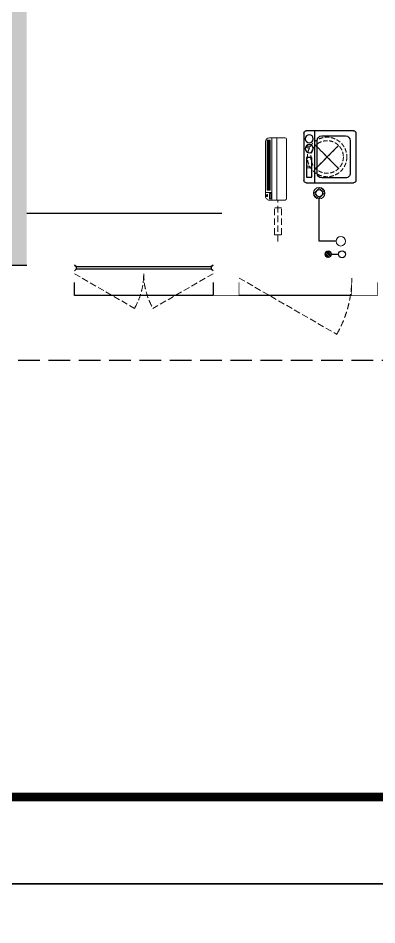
# Model space of a CAD drawing. Extents: x 3002737 to 4077523, y -995787 to -7267.
# Drawn here: x 3059537 to 3063679, y -935862 to -925392 of the extents above; entities that cross this region are included whole.
import ezdxf

# ---------------------------------------------------------------- set-up
doc = ezdxf.new("R2010")
doc.units = 0
doc.header["$LTSCALE"] = 1000
doc.header["$MEASUREMENT"] = 0
for name, pattern in [('$1$DASH', [0.35, 0.25, -0.1]), ('DASH', [0.35, 0.25, -0.1]), ('HIDDEN', [0.375, 0.25, -0.125])]:
    doc.linetypes.add(name, pattern=pattern)
doc.layers.get('0').update_dxf_attribs({"linetype": 'CONTINUOUS'})
for name, color, linetype in [('!!电气', 1, 'CONTINUOUS'), ('3-栏杆1', 252, 'CONTINUOUS'), ('3.5方案汇报，与郭总、侯月琴确定户型_t8$0$2020.03.04 -1安徽标准化洋房户型(UA）_t8_t8$0$看线', 154, 'CONTINUOUS'), ('LVTRY', 252, 'CONTINUOUS'), ('VPIPE-凝结', 150, 'CONTINUOUS'), ('保温', 6, 'CONTINUOUS'), ('卫生间', 6, 'CONTINUOUS'), ('看线', 185, 'CONTINUOUS')]:
    doc.layers.add(name, color=color, linetype=linetype)
for name, color, linetype, lineweight in [('EQUIP_地漏', 7, 'CONTINUOUS', 18), ('VPIPE-废水', 31, 'TG_F', 18), ('WINDOW', 146, 'CONTINUOUS', 20), ('图框', 147, 'CONTINUOUS', 20), ('平面-空调室内机', 176, 'CONTINUOUS', 9), ('平面-空调预留孔', 252, 'CONTINUOUS', 15), ('粉刷', 251, 'CONTINUOUS', 9)]:
    doc.layers.add(name, color=color, linetype=linetype, lineweight=lineweight)
doc.layers.add('yichutu', color=7, linetype='CONTINUOUS', true_color=0xffffff, plot=False)
doc.styles.add('TG_LINETYPE', font='SIMPLEX', dxfattribs={"width": 0.8, "height": 3, "bigfont": 'HZTXT'})
doc.linetypes.add('TG_F', pattern='A,2,-0.3,["F",TG_LINETYPE,S=0.1,R=0,X=-0.23,Y=-0.15],0', length=2.3)

# ---------------------------------------------------------------- blocks, each defined once
blk = doc.blocks.new('A$C148B7D8E')
at = {"layer": '卫生间', "color": 252, "linetype": 'DASH'}
blk.add_lwpolyline([(16100, 14000), (16100, 15400), (7700, 15400), (7700, 10800), (7300, 10800), (7300, 10000), (900, 10000), (900, 9000), (-900, 9000), (-900, -900), (1750, -900), (1750, -2100), (23450, -2100), (23450, -900), (25100, -900)], dxfattribs=at)
blk = doc.blocks.new('GDFGDGRD')
at = {"layer": '保温', "linetype": 'Continuous', "ltscale": 10}
h = blk.add_hatch(dxfattribs=at)
h.set_pattern_fill('HEX', color=251, scale=10, angle=90, style=0)
h.set_pattern_definition([(90, (-70765.891, -152124.736), (-16.49778, 1e-15), [9.525, -19.05]), (210, (-70765.891, -152124.736), (8.24889, -14.2874966), [9.525, -19.05]), (150, (-70765.891, -152115.211), (-8.24889, -14.2874966), [9.525, -19.05])])
h.paths.add_polyline_path([(433017, 363924), (433217, 363924), (433217, 368524), (433017, 368524)])
at = {"layer": '保温', "color": 251, "linetype": 'ByBlock', "ltscale": 10}
blk.add_line((433017, 363924), (433217, 363924), dxfattribs=at)
blk = doc.blocks.new('dongkong')
at = {"layer": '平面-空调预留孔', "color": 8, "linetype": 'HIDDEN', "ltscale": 0.3}
for p, q in [((-603796, 210900), (-603796, 210431)), ((-603836, 210821), (-603836, 210511)), ((-603836, 210821), (-603756, 210821)), ((-603756, 210821), (-603756, 210511))]:
    blk.add_line(p, q, dxfattribs=at)
blk.add_lwpolyline([(-603756, 210511), (-603836, 210511)], dxfattribs=at)
blk = doc.blocks.new('A$C001338C2')
at = {"color": 8}
for p, q in [((845, 304), (55, 304)), ((109, 215), (109, 304)), ((0, 249), (0, 22)), ((900, 22), (900, 249)), ((22, 0), (878, 0))]:
    blk.add_line(p, q, dxfattribs=at)
at = {"color": 8, "lineweight": 5}
for p, q in [((865, 279), (144, 279)), ((144, 279), (144, 266)), ((387, 279), (144, 279)), ((144, 279), (144, 253)), ((144, 266), (865, 266)), ((387, 240), (387, 279)), ((865, 279), (622, 279)), ((622, 279), (622, 240)), ((865, 253), (865, 279)), ((865, 266), (865, 240)), ((900, 215), (0, 215)), ((900, 143), (0, 143)), ((144, 240), (144, 253)), ((144, 253), (865, 253)), ((865, 240), (144, 240)), ((622, 240), (387, 240))]:
    blk.add_line(p, q, dxfattribs=at)
at = {"color": 8}
for points in [[(73, 275), (57, 275, -0.414214), (51, 281), (51, 283, -0.414214), (57, 289), (73, 289, -0.414214), (79, 283), (79, 281, -0.414214)], [(89, 226), (22, 226, -0.414214), (17, 232), (17, 243, -0.414214), (22, 249), (89, 249, -0.414214), (95, 243), (95, 232, -0.414214)]]:
    blk.add_lwpolyline(points, format="xyb", close=True, dxfattribs=at)
for centre, radius, start, end in [((55, 249), 55, 90, 180), ((845, 249), 55, 360, 90), ((22, 22), 22, 180, 270), ((878, 22), 22, 270, 360)]:
    blk.add_arc(centre, radius, start, end, dxfattribs=at)
blk = doc.blocks.new('ASDFSD')
at = {"layer": '3-栏杆1', "color": 5}
for p, q in [((681763, 334938), (681742, 334955)), ((681742, 334955), (681763, 334938)), ((683322, 334937), (681763, 334938)), ((681763, 334938), (681763, 334908)), ((683322, 334938), (683342, 334955)), ((683342, 334955), (683322, 334938)), ((683322, 334938), (683322, 334908)), ((681742, 334888), (681763, 334908)), ((681763, 334908), (683322, 334908)), ((683322, 334908), (683342, 334888)), ((683342, 334888), (683322, 334908))]:
    blk.add_line(p, q, dxfattribs=at)
blk = doc.blocks.new('$TwtSys$00000141')
at = {"color": 252}
for p, q in [((-47, 4), (-5, 46)), ((-47, 4), (-5, 46)), ((-44, -18), (18, 44)), ((-44, -18), (18, 44)), ((-33, -33), (33, 33)), ((-33, -33), (33, 33)), ((-16, -44), (44, 16)), ((-16, -44), (44, 16)), ((6, -46), (46, -6)), ((6, -46), (46, -6))]:
    blk.add_line(p, q, dxfattribs=at)
blk.add_circle((0, 0), 47, dxfattribs=at)
blk.add_circle((0, 0), 47, dxfattribs=at)
blk = doc.blocks.new('RECTANG')
for p, q in [((1, 1), (0, 1)), ((0, 1), (0, 0)), ((1, 0), (1, 1)), ((0, 0), (1, 0))]:
    blk.add_line(p, q)
blk = doc.blocks.new('洗衣机')
at = {"layer": 'LVTRY'}
for p, q in [((3790994, 243445), (3790994, 242899)), ((3791567, 243472), (3791021, 243472)), ((3791117, 243472), (3791117, 242872)), ((3791595, 242899), (3791595, 243445)), ((3791145, 242982), (3791145, 243358)), ((3791199, 243413), (3791475, 243413)), ((3791529, 243358), (3791529, 242982)), ((3791475, 242928), (3791199, 242928)), ((3791021, 242872), (3791567, 242872))]:
    blk.add_line(p, q, dxfattribs=at)
at = {"layer": 'LVTRY', "extrusion": (0, 0, -1)}
for centre, major_axis, start_param, end_param in [((3791021, 243445), (0, 27.6), -1.570796, 0), ((3791055, 243380), (0, 46.9), 3.141593, 9.424778), ((3791567, 243445), (0, 27.6), 0, 1.570796), ((3791055, 243266), (0, 46.9), 3.141593, 9.424778), ((3791199, 243358), (0, 54.7), 4.712389, 6.283185), ((3791475, 243358), (0, 54.7), 0, 1.570796), ((3791021, 242899), (0, 27.6), 3.141593, 4.712389), ((3791199, 242982), (0, 54.7), 3.141593, 4.712389), ((3791475, 242982), (0, 54.7), 1.570796, 3.141593), ((3791567, 242899), (0, 27.6), 1.570796, 3.141593)]:
    blk.add_ellipse(centre, major_axis=major_axis, ratio=0.986385, start_param=start_param, end_param=end_param, dxfattribs=at)
at = {"layer": 'LVTRY', "xscale": 63.25620569481588, "yscale": 224.5369532744355, "zscale": 64.12934308941763, "rotation": 180}
blk.add_blockref('RECTANG', (3791085, 243162), dxfattribs=at)
blk = doc.blocks.new('$TwtSys$00000543')
at = {"color": 252}
for p, q in [((-94, -9), (9, 94)), ((-9, -94), (94, 9)), ((12, 55), (42, 84)), ((40, 40), (66, 66)), ((55, 12), (84, 42)), ((-84, -42), (-55, -12)), ((-66, -66), (-40, -40)), ((-42, -84), (-12, -55))]:
    blk.add_line(p, q, dxfattribs=at)
for radius in [94, 56.4]:
    blk.add_circle((0, 0), radius, dxfattribs=at)
blk = doc.blocks.new('dnfhfn')
at = {"color": 252, "linetype": '$1$DASH', "ltscale": 0.2}
for p, q in [((102, 463, 0), (122, 463, 0)), ((102, 417, 0), (102, 463, 0)), ((122, 463, 0), (122, 429, 0)), ((353, 463, 0), (333, 463, 0)), ((333, 463, 0), (333, 429, 0)), ((353, 417, 0), (353, 463, 0))]:
    blk.add_line(p, q, dxfattribs=at)
at = {"color": 252, "linetype": '$1$DASH', "ltscale": 0.2, "elevation": 0}
for points in [[(95, 360), (95, 360), (360, 95), (360, 95)], [(360, 360), (95, 95), (95, 95), (360, 360)]]:
    blk.add_lwpolyline(points, close=True, dxfattribs=at)
at = {"color": 252, "linetype": '$1$DASH', "ltscale": 0.2}
for radius in [228, 188]:
    blk.add_circle((228, 228, 0), radius, dxfattribs=at)
blk = doc.blocks.new('A$C5F341E43')
at = {"color": 252, "const_width": 8}
for points in [[(15050, -100), (15050, -250), (14750, -250), (14750, -100)], [(16650, -100), (16650, -250), (16350, -250), (16350, -100)]]:
    blk.add_lwpolyline(points, dxfattribs=at)
at = {"layer": '3.5方案汇报，与郭总、侯月琴确定户型_t8$0$2020.03.04 -1安徽标准化洋房户型(UA）_t8_t8$0$看线', "color": 252, "ltscale": 10}
blk.add_line((12600, 700), (14850, 700), dxfattribs=at)
at = {"layer": 'VPIPE-凝结', "color": 252, "ltscale": 0.1}
for points in [[(16170, 375), (15976, 375), (15976, 864)], [(16118, 225), (16200, 225)]]:
    blk.add_lwpolyline(points, dxfattribs=at)
at = {"layer": 'VPIPE-凝结', "color": 252}
blk.add_circle((16240, 225), 40, dxfattribs=at)
at = {"layer": 'VPIPE-废水', "color": 252}
blk.add_circle((16225, 375), 55, dxfattribs=at)
at = {"layer": 'WINDOW', "color": 252, "linetype": 'DASH', "ltscale": 0.3}
for points in [[(13150, 0), (13843, -400, 0.131652), (13950, 0)], [(14750, 0), (14057, -400, -0.131652), (13950, 0)], [(15052, -50), (16178, -700, 0.131652), (16352, -50)]]:
    blk.add_lwpolyline(points, format="xyb", dxfattribs=at)
at = {"layer": '看线', "color": 252, "ltscale": 0.5}
for points in [[(14750, -100), (14750, -250), (13150, -250), (13150, -100)], [(16350, -250), (15050, -250)]]:
    blk.add_lwpolyline(points, dxfattribs=at)
at = {"color": 252}
for name, p in [('A$C148B7D8E', (-100, 1100)), ('GDFGDGRD', (-420617, -363824))]:
    blk.add_blockref(name, p, dxfattribs=at)
at = {"color": 252, "xscale": -1}
blk.add_blockref('ASDFSD', (696492, -334855), dxfattribs=at)
at = {"layer": 'EQUIP_地漏', "color": 252, "xscale": 0.7000000000000001, "yscale": 0.7000000000000001, "zscale": 0.7000000000000001}
blk.add_blockref('$TwtSys$00000543', (15976, 930), dxfattribs=at)
at = {"layer": 'EQUIP_地漏', "color": 252, "xscale": 0.8, "yscale": -0.8, "zscale": 0.8, "rotation": 179.999999999993}
blk.add_blockref('$TwtSys$00000141', (16080, 225), dxfattribs=at)
at = {"layer": '平面-空调室内机', "color": 252, "ltscale": 0.3, "xscale": -1, "rotation": 180}
blk.add_blockref('dongkong', (619296, 211271), dxfattribs=at)
at = {"layer": '平面-空调预留孔', "color": 252, "rotation": 89.99999999999304}
blk.add_blockref('dnfhfn', (16295, 1120, 0), dxfattribs=at)
at = {"layer": '平面-空调预留孔', "color": 252, "xscale": 0.800000000046565, "yscale": 0.800000000046565, "zscale": 0.800000000046565, "rotation": 90.00000023343011}
blk.add_blockref('A$C001338C2', (15600, 850), dxfattribs=at)
at = {"layer": '粉刷', "color": 252}
blk.add_blockref('洗衣机', (-3775194, -241822), dxfattribs=at)

msp = doc.modelspace()

# ---------------------------------------------------------------- linework, layer by layer
at = {"layer": 'yichutu', "color": 7, "true_color": 0xffffff}
for points in [[(3032735, -935386.6), (3032735, -875986.6), (3116835, -875986.6), (3116835, -935386.6)], [(3032735, -994786.6), (3032735, -935386.6), (3116835, -935386.6), (3116835, -994786.6)]]:
    msp.add_lwpolyline(points, close=True, dxfattribs=at)
at = {"layer": '图框'}
for points in [[(3032735, -875986.6), (3116835, -875986.6), (3116835, -935386.6), (3032735, -935386.6)], [(3032735, -875986.6), (3116835, -875986.6), (3116835, -935386.6), (3032735, -935386.6)], [(3032735, -935386.6), (3116835, -935386.6), (3116835, -994786.6), (3032735, -994786.6)], [(3032735, -935386.6), (3116835, -935386.6), (3116835, -994786.6), (3032735, -994786.6)]]:
    msp.add_lwpolyline(points, close=True, dxfattribs=at)
at = {"layer": '图框', "const_width": 100}
msp.add_lwpolyline([(3115835, -934386.6), (3115835, -876986.6), (3035235, -876986.6), (3035235, -934386.6)], close=True, dxfattribs=at)

# ---------------------------------------------------------------- block references
at = {"layer": '!!电气'}
msp.add_blockref('A$C5F341E43', (3047037.4, -928343.2), dxfattribs=at)

doc.saveas('drawing.dxf')
